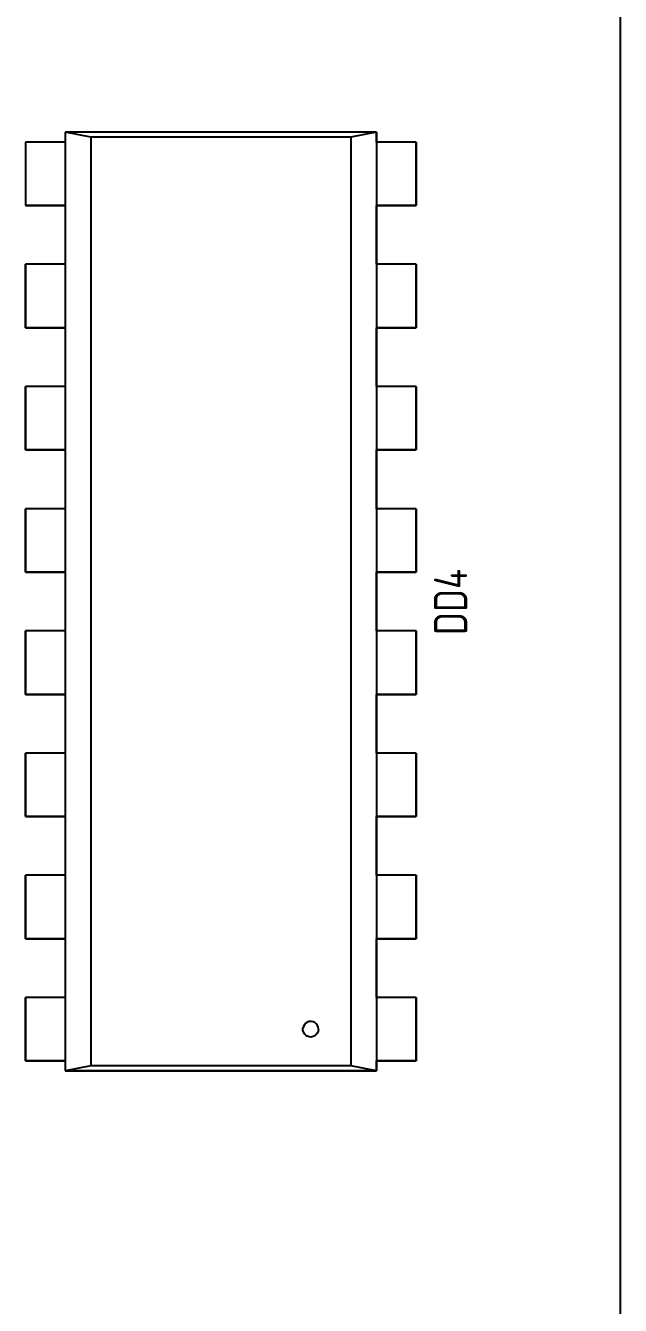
# Model space of a CAD drawing. Header units: inches. Extents: x 0 to 841, y -594 to 0.
# Drawn here: x 455.9 to 480.6, y -295.5 to -242.3 of the extents above; entities that cross this region are included whole.
import ezdxf

# ---------------------------------------------------------------- set-up
doc = ezdxf.new("R2010")
doc.units = ezdxf.units.IN
doc.header["$MEASUREMENT"] = 0
doc.styles.add('GOST type A0', font='', dxfattribs={"height": 2.116667})
doc.styles.get('GOST type A0').set_extended_font_data('GOST type A')

msp = doc.modelspace()

# ---------------------------------------------------------------- linework, layer by layer
at = {"color": 18, "true_color": 0x000000}
for p, q in [((480.646, -404.854), (480.646, -164.854)), ((470.504, -246.726), (457.548, -246.726)), ((457.548, -246.726), (457.548, -247.134)), ((457.548, -246.726), (457.548, -285.742)), ((458.616, -246.93), (457.548, -246.726)), ((470.504, -246.726), (457.548, -246.726)), ((470.504, -246.726), (469.436, -246.93)), ((470.504, -247.134), (470.504, -246.726)), ((470.504, -246.726), (470.504, -285.742)), ((457.548, -247.134), (455.898, -247.134)), ((455.898, -247.134), (455.898, -249.774)), ((457.548, -247.134), (455.898, -247.134)), ((455.898, -247.134), (455.898, -249.774)), ((458.616, -246.93), (458.616, -285.538)), ((469.436, -246.93), (458.616, -246.93)), ((469.436, -246.93), (469.436, -285.538)), ((472.154, -247.134), (470.504, -247.134)), ((472.154, -247.134), (470.504, -247.134)), ((472.154, -249.774), (472.154, -247.134)), ((472.154, -247.134), (472.154, -249.774)), ((455.898, -249.774), (457.548, -249.774)), ((457.548, -249.774), (455.898, -249.774)), ((457.548, -249.774), (457.548, -252.214)), ((470.504, -252.214), (470.504, -249.774)), ((470.504, -249.774), (472.154, -249.774)), ((472.154, -249.774), (470.504, -249.774)), ((457.548, -252.214), (455.898, -252.214)), ((455.898, -252.214), (455.898, -254.854)), ((457.548, -252.214), (455.898, -252.214)), ((455.898, -254.854), (455.898, -252.214)), ((472.154, -252.214), (470.504, -252.214)), ((472.154, -252.214), (470.504, -252.214)), ((472.154, -254.854), (472.154, -252.214)), ((472.154, -252.214), (472.154, -254.854)), ((455.898, -254.854), (457.548, -254.854)), ((457.548, -254.854), (455.898, -254.854)), ((457.548, -254.854), (457.548, -257.294)), ((470.504, -257.294), (470.504, -254.854)), ((470.504, -254.854), (472.154, -254.854)), ((472.154, -254.854), (470.504, -254.854)), ((457.548, -257.294), (455.898, -257.294)), ((455.898, -257.294), (455.898, -259.934)), ((457.548, -257.294), (455.898, -257.294)), ((455.898, -259.934), (455.898, -257.294)), ((472.154, -257.294), (470.504, -257.294)), ((472.154, -257.294), (470.504, -257.294)), ((472.154, -259.934), (472.154, -257.294)), ((472.154, -257.294), (472.154, -259.934)), ((455.898, -259.934), (457.548, -259.934)), ((457.548, -259.934), (455.898, -259.934)), ((457.548, -259.934), (457.548, -262.374)), ((470.504, -262.374), (470.504, -259.934)), ((470.504, -259.934), (472.154, -259.934)), ((472.154, -259.934), (470.504, -259.934)), ((457.548, -262.374), (455.898, -262.374)), ((455.898, -262.374), (455.898, -265.014)), ((457.548, -262.374), (455.898, -262.374)), ((455.898, -265.014), (455.898, -262.374)), ((472.154, -262.374), (470.504, -262.374)), ((472.154, -262.374), (470.504, -262.374)), ((472.154, -265.014), (472.154, -262.374)), ((472.154, -262.374), (472.154, -265.014)), ((455.898, -265.014), (457.548, -265.014)), ((457.548, -265.014), (455.898, -265.014)), ((457.548, -265.014), (457.548, -267.454)), ((470.504, -267.454), (470.504, -265.014)), ((470.504, -265.014), (472.154, -265.014)), ((472.154, -265.014), (470.504, -265.014)), ((457.548, -267.454), (455.898, -267.454)), ((455.898, -267.454), (455.898, -270.094)), ((457.548, -267.454), (455.898, -267.454)), ((455.898, -270.094), (455.898, -267.454)), ((472.154, -267.454), (470.504, -267.454)), ((472.154, -267.454), (470.504, -267.454)), ((472.154, -270.094), (472.154, -267.454)), ((472.154, -267.454), (472.154, -270.094)), ((455.898, -270.094), (457.548, -270.094)), ((457.548, -270.094), (455.898, -270.094)), ((457.548, -270.094), (457.548, -272.534)), ((470.504, -272.534), (470.504, -270.094)), ((470.504, -270.094), (472.154, -270.094)), ((472.154, -270.094), (470.504, -270.094)), ((457.548, -272.534), (455.898, -272.534)), ((455.898, -272.534), (455.898, -275.174)), ((457.548, -272.534), (455.898, -272.534)), ((455.898, -275.174), (455.898, -272.534)), ((472.154, -272.534), (470.504, -272.534)), ((472.154, -272.534), (470.504, -272.534)), ((472.154, -275.174), (472.154, -272.534)), ((472.154, -272.534), (472.154, -275.174)), ((455.898, -275.174), (457.548, -275.174)), ((457.548, -275.174), (455.898, -275.174)), ((457.548, -275.174), (457.548, -277.614)), ((470.504, -277.614), (470.504, -275.174)), ((470.504, -275.174), (472.154, -275.174)), ((472.154, -275.174), (470.504, -275.174)), ((457.548, -277.614), (455.898, -277.614)), ((455.898, -277.614), (455.898, -280.254)), ((457.548, -277.614), (455.898, -277.614)), ((455.898, -280.254), (455.898, -277.614)), ((472.154, -277.614), (470.504, -277.614)), ((472.154, -277.614), (470.504, -277.614)), ((472.154, -280.254), (472.154, -277.614)), ((472.154, -277.614), (472.154, -280.254)), ((455.898, -280.254), (457.548, -280.254)), ((457.548, -280.254), (455.898, -280.254)), ((457.548, -280.254), (457.548, -282.694)), ((470.504, -282.694), (470.504, -280.254)), ((470.504, -280.254), (472.154, -280.254)), ((472.154, -280.254), (470.504, -280.254)), ((457.548, -282.694), (455.898, -282.694)), ((455.898, -282.694), (455.898, -285.334)), ((457.548, -282.694), (455.898, -282.694)), ((455.898, -285.334), (455.898, -282.694)), ((472.154, -282.694), (470.504, -282.694)), ((472.154, -282.694), (470.504, -282.694)), ((472.154, -285.334), (472.154, -282.694)), ((472.154, -282.694), (472.154, -285.334)), ((467.458, -283.894), (467.438, -283.974)), ((467.438, -284.054), (467.438, -283.974)), ((467.458, -284.134), (467.438, -284.054)), ((467.496, -283.824), (467.458, -283.894)), ((467.552, -283.764), (467.496, -283.824)), ((467.62, -283.72), (467.552, -283.764)), ((467.698, -283.696), (467.62, -283.72)), ((467.778, -283.69), (467.698, -283.696)), ((467.858, -283.706), (467.778, -283.69)), ((467.932, -283.74), (467.858, -283.706)), ((467.994, -283.792), (467.932, -283.74)), ((468.042, -283.858), (467.994, -283.792)), ((468.072, -283.934), (468.042, -283.858)), ((468.072, -284.094), (468.042, -284.17)), ((468.082, -284.014), (468.072, -283.934)), ((468.082, -284.014), (468.072, -284.094)), ((467.496, -284.204), (467.458, -284.134)), ((467.552, -284.264), (467.496, -284.204)), ((467.62, -284.306), (467.552, -284.264)), ((467.698, -284.332), (467.62, -284.306)), ((467.778, -284.338), (467.698, -284.332)), ((467.858, -284.322), (467.778, -284.338)), ((467.932, -284.288), (467.858, -284.322)), ((467.994, -284.236), (467.932, -284.288)), ((468.042, -284.17), (467.994, -284.236)), ((455.898, -285.334), (457.548, -285.334)), ((457.548, -285.334), (455.898, -285.334)), ((457.548, -285.334), (457.548, -285.742)), ((458.616, -285.538), (457.548, -285.742)), ((469.436, -285.538), (458.616, -285.538)), ((470.504, -285.742), (469.436, -285.538)), ((470.504, -285.742), (470.504, -285.334)), ((470.504, -285.334), (472.154, -285.334)), ((472.154, -285.334), (470.504, -285.334)), ((457.548, -285.742), (470.504, -285.742)), ((470.504, -285.742), (457.548, -285.742))]:
    msp.add_line(p, q, dxfattribs=at)
at = {"color": 7, "true_color": 0xffffff}
for p, q in [((470.504, -246.726), (457.548, -246.726)), ((457.548, -246.726), (457.548, -247.134)), ((457.548, -246.726), (457.548, -285.742)), ((458.616, -246.93), (457.548, -246.726)), ((470.504, -246.726), (457.548, -246.726)), ((470.504, -246.726), (469.436, -246.93)), ((470.504, -247.134), (470.504, -246.726)), ((470.504, -246.726), (470.504, -285.742)), ((457.548, -247.134), (455.898, -247.134)), ((455.898, -247.134), (455.898, -249.774)), ((457.548, -247.134), (455.898, -247.134)), ((455.898, -247.134), (455.898, -249.774)), ((458.616, -246.93), (458.616, -285.538)), ((469.436, -246.93), (458.616, -246.93)), ((469.436, -246.93), (469.436, -285.538)), ((472.154, -247.134), (470.504, -247.134)), ((472.154, -247.134), (470.504, -247.134)), ((472.154, -249.774), (472.154, -247.134)), ((472.154, -247.134), (472.154, -249.774)), ((455.898, -249.774), (457.548, -249.774)), ((457.548, -249.774), (455.898, -249.774)), ((457.548, -249.774), (457.548, -252.214)), ((470.504, -252.214), (470.504, -249.774)), ((470.504, -249.774), (472.154, -249.774)), ((472.154, -249.774), (470.504, -249.774)), ((457.548, -252.214), (455.898, -252.214)), ((455.898, -252.214), (455.898, -254.854)), ((457.548, -252.214), (455.898, -252.214)), ((455.898, -254.854), (455.898, -252.214)), ((472.154, -252.214), (470.504, -252.214)), ((472.154, -252.214), (470.504, -252.214)), ((472.154, -254.854), (472.154, -252.214)), ((472.154, -252.214), (472.154, -254.854)), ((455.898, -254.854), (457.548, -254.854)), ((457.548, -254.854), (455.898, -254.854)), ((457.548, -254.854), (457.548, -257.294)), ((470.504, -257.294), (470.504, -254.854)), ((470.504, -254.854), (472.154, -254.854)), ((472.154, -254.854), (470.504, -254.854)), ((457.548, -257.294), (455.898, -257.294)), ((455.898, -257.294), (455.898, -259.934)), ((457.548, -257.294), (455.898, -257.294)), ((455.898, -259.934), (455.898, -257.294)), ((472.154, -257.294), (470.504, -257.294)), ((472.154, -257.294), (470.504, -257.294)), ((472.154, -259.934), (472.154, -257.294)), ((472.154, -257.294), (472.154, -259.934)), ((455.898, -259.934), (457.548, -259.934)), ((457.548, -259.934), (455.898, -259.934)), ((457.548, -259.934), (457.548, -262.374)), ((470.504, -262.374), (470.504, -259.934)), ((470.504, -259.934), (472.154, -259.934)), ((472.154, -259.934), (470.504, -259.934)), ((457.548, -262.374), (455.898, -262.374)), ((455.898, -262.374), (455.898, -265.014)), ((457.548, -262.374), (455.898, -262.374)), ((455.898, -265.014), (455.898, -262.374)), ((472.154, -262.374), (470.504, -262.374)), ((472.154, -262.374), (470.504, -262.374)), ((472.154, -265.014), (472.154, -262.374)), ((472.154, -262.374), (472.154, -265.014)), ((455.898, -265.014), (457.548, -265.014)), ((457.548, -265.014), (455.898, -265.014)), ((457.548, -265.014), (457.548, -267.454)), ((470.504, -267.454), (470.504, -265.014)), ((470.504, -265.014), (472.154, -265.014)), ((472.154, -265.014), (470.504, -265.014)), ((457.548, -267.454), (455.898, -267.454)), ((455.898, -267.454), (455.898, -270.094)), ((457.548, -267.454), (455.898, -267.454)), ((455.898, -270.094), (455.898, -267.454)), ((472.154, -267.454), (470.504, -267.454)), ((472.154, -267.454), (470.504, -267.454)), ((472.154, -270.094), (472.154, -267.454)), ((472.154, -267.454), (472.154, -270.094)), ((455.898, -270.094), (457.548, -270.094)), ((457.548, -270.094), (455.898, -270.094)), ((457.548, -270.094), (457.548, -272.534)), ((470.504, -272.534), (470.504, -270.094)), ((470.504, -270.094), (472.154, -270.094)), ((472.154, -270.094), (470.504, -270.094)), ((457.548, -272.534), (455.898, -272.534)), ((455.898, -272.534), (455.898, -275.174)), ((457.548, -272.534), (455.898, -272.534)), ((455.898, -275.174), (455.898, -272.534)), ((472.154, -272.534), (470.504, -272.534)), ((472.154, -272.534), (470.504, -272.534)), ((472.154, -275.174), (472.154, -272.534)), ((472.154, -272.534), (472.154, -275.174)), ((455.898, -275.174), (457.548, -275.174)), ((457.548, -275.174), (455.898, -275.174)), ((457.548, -275.174), (457.548, -277.614)), ((470.504, -277.614), (470.504, -275.174)), ((470.504, -275.174), (472.154, -275.174)), ((472.154, -275.174), (470.504, -275.174)), ((457.548, -277.614), (455.898, -277.614)), ((455.898, -277.614), (455.898, -280.254)), ((457.548, -277.614), (455.898, -277.614)), ((455.898, -280.254), (455.898, -277.614)), ((472.154, -277.614), (470.504, -277.614)), ((472.154, -277.614), (470.504, -277.614)), ((472.154, -280.254), (472.154, -277.614)), ((472.154, -277.614), (472.154, -280.254)), ((455.898, -280.254), (457.548, -280.254)), ((457.548, -280.254), (455.898, -280.254)), ((457.548, -280.254), (457.548, -282.694)), ((470.504, -282.694), (470.504, -280.254)), ((470.504, -280.254), (472.154, -280.254)), ((472.154, -280.254), (470.504, -280.254)), ((457.548, -282.694), (455.898, -282.694)), ((455.898, -282.694), (455.898, -285.334)), ((457.548, -282.694), (455.898, -282.694)), ((455.898, -285.334), (455.898, -282.694)), ((472.154, -282.694), (470.504, -282.694)), ((472.154, -282.694), (470.504, -282.694)), ((472.154, -285.334), (472.154, -282.694)), ((472.154, -282.694), (472.154, -285.334)), ((467.458, -283.894), (467.438, -283.974)), ((467.438, -284.054), (467.438, -283.974)), ((467.458, -284.134), (467.438, -284.054)), ((467.496, -283.824), (467.458, -283.894)), ((467.552, -283.764), (467.496, -283.824)), ((467.62, -283.72), (467.552, -283.764)), ((467.698, -283.696), (467.62, -283.72)), ((467.778, -283.69), (467.698, -283.696)), ((467.858, -283.706), (467.778, -283.69)), ((467.932, -283.74), (467.858, -283.706)), ((467.994, -283.792), (467.932, -283.74)), ((468.042, -283.858), (467.994, -283.792)), ((468.072, -283.934), (468.042, -283.858)), ((468.072, -284.094), (468.042, -284.17)), ((468.082, -284.014), (468.072, -283.934)), ((468.082, -284.014), (468.072, -284.094)), ((467.496, -284.204), (467.458, -284.134)), ((467.552, -284.264), (467.496, -284.204)), ((467.62, -284.306), (467.552, -284.264)), ((467.698, -284.332), (467.62, -284.306)), ((467.778, -284.338), (467.698, -284.332)), ((467.858, -284.322), (467.778, -284.338)), ((467.932, -284.288), (467.858, -284.322)), ((467.994, -284.236), (467.932, -284.288)), ((468.042, -284.17), (467.994, -284.236)), ((455.898, -285.334), (457.548, -285.334)), ((457.548, -285.334), (455.898, -285.334)), ((457.548, -285.334), (457.548, -285.742)), ((458.616, -285.538), (457.548, -285.742)), ((469.436, -285.538), (458.616, -285.538)), ((470.504, -285.742), (469.436, -285.538)), ((470.504, -285.742), (470.504, -285.334)), ((470.504, -285.334), (472.154, -285.334)), ((472.154, -285.334), (470.504, -285.334)), ((457.548, -285.742), (470.504, -285.742)), ((470.504, -285.742), (457.548, -285.742))]:
    msp.add_line(p, q, dxfattribs=at)

# ---------------------------------------------------------------- texts
at = {"color": 18, "true_color": 0x000000, "style": 'GOST type A0'}
msp.add_text('DD4', height=1.3796, rotation=90, dxfattribs=at).set_placement((474.271, -267.628))

doc.saveas('drawing.dxf')
